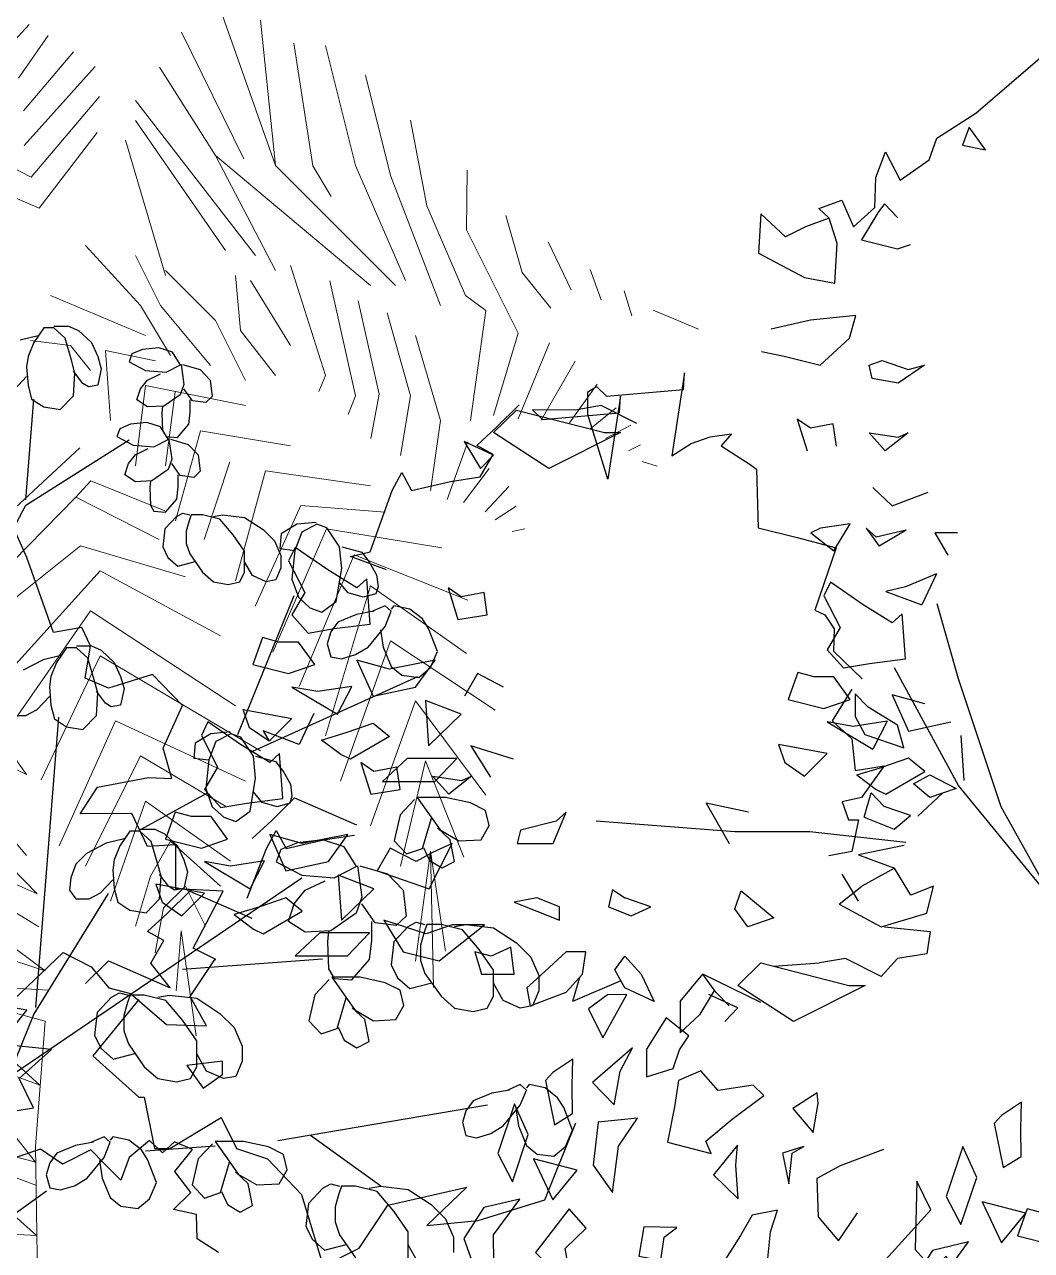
# Model space of a CAD drawing. Header units: metres. Extents: x 10 to 239, y 2 to 253.
# Drawn here: x 98.152 to 101.917, y 177.493 to 182.075 of the extents above; entities that cross this region are included whole.
import ezdxf

# ---------------------------------------------------------------- set-up
doc = ezdxf.new("R2010")
doc.units = ezdxf.units.M
doc.header["$MEASUREMENT"] = 0
doc.layers.add('1lianas', color=9, linetype='Continuous')
doc.layers.add('bloques ARBOLES', color=7, linetype='Continuous', true_color=0xb8d897)

# ---------------------------------------------------------------- blocks, each defined once
blk = doc.blocks.new('arbolote')
at = {"layer": 'bloques ARBOLES'}
for points in [[(3.5632, 5.7336), (3.4838, 5.785), (3.4814, 5.8759), (3.3952, 5.8939), (3.4603, 5.9583), (3.4, 6.036), (3.4666, 6.1181), (3.3993, 6.1476), (3.354, 6.1065), (3.3051, 6.1524), (3.2301, 6.0889), (3.1982, 6.0039), (3.1375, 6.0647), (3.0861, 6.1177), (2.98, 6.0638), (2.898, 6.1194), (2.7474, 6.0691)], [(2.7024, 6.2471), (2.872, 6.2749), (2.8183, 6.3839), (2.9388, 6.4924), (2.7453, 6.5124), (2.8464, 6.6395), (2.7708, 6.6527), (2.9828, 6.8553), (2.9828, 6.8553), (3.0869, 6.8019), (3.1531, 6.7227), (3.235, 6.702), (3.3689, 6.5863), (3.5188, 6.5809), (3.4582, 6.6905), (3.5493, 6.8293), (3.5533, 6.829), (3.4691, 6.8708), (3.5814, 7.0846), (3.4038, 7.0923), (3.4035, 7.2567), (3.2985, 7.2514), (3.239, 7.3749), (3.0466, 7.3729), (3.1106, 7.4722), (3.3019, 7.5091), (3.3892, 7.5049), (3.3568, 7.6191), (3.4287, 7.7775), (3.3168, 7.8943), (3.1522, 7.8422), (3.0647, 7.8803), (3.0847, 8.0011), (3.0525, 8.0695), (2.9463, 8.0504), (2.847, 8.3306), (2.7857, 8.4681)]]:
    blk.add_lwpolyline(points, dxfattribs=at)
blk = doc.blocks.new('A$C3F3B40B0')
at = {"layer": 'bloques ARBOLES'}
for p, q in [((1262.5, 1905.7), (1247.7, 1883.7)), ((1277.4, 1905.7), (1262.5, 1905.7)), ((1277.4, 1908.3), (1299.6, 1908.3)), ((1294.3, 1890.2), (1277.4, 1905.7)), ((1299.6, 1908.3), (1314.4, 1901.8)), ((1314.4, 1901.8), (1333.5, 1883.7)), ((1254.1, 1894), (1227.6, 1887.6)), ((1247.7, 1883.7), (1239.3, 1863)), ((1303.8, 1857.8), (1294.3, 1890.2)), ((1333.5, 1883.7), (1343, 1863)), ((1239.3, 1863), (1237.1, 1847.5)), ((1343, 1863), (1348.3, 1844.9)), ((1393.8, 1866.9), (1389.6, 1855.3)), ((1409.7, 1873.4), (1393.8, 1866.9)), ((1434.1, 1875.9), (1409.7, 1873.4)), ((1454.2, 1869.5), (1434.1, 1875.9)), ((1465.8, 1851.4), (1454.2, 1869.5)), ((1237.1, 1847.5), (1239.3, 1820.4)), ((1309.1, 1838.5), (1303.8, 1857.8)), ((1348.3, 1844.9), (1343, 1820.4)), ((1389.6, 1855.3), (1413.9, 1842.3)), ((1413.9, 1842.3), (1444.6, 1839.7)), ((1444.6, 1839.7), (1466.9, 1851.4)), ((1466.9, 1851.4), (1471.1, 1821.6)), ((1469, 1851.4), (1495.5, 1843.6)), ((1495.5, 1843.6), (1510.3, 1828.1)), ((1219.1, 1813.9), (1237.1, 1833.3)), ((1320.8, 1822.9), (1307, 1841)), ((1307, 1804.8), (1309.1, 1838.5)), ((1406.5, 1815.2), (1417.1, 1828.1)), ((1417.1, 1828.1), (1436.2, 1837.2)), ((1510.3, 1828.1), (1513.5, 1803.5)), ((1239.3, 1820.4), (1244.5, 1799.7)), ((1329.2, 1817.8), (1320.8, 1822.9)), ((1343, 1820.4), (1329.2, 1817.8)), ((1401.2, 1798.4), (1406.5, 1815.2)), ((1465.8, 1806.1), (1441.5, 1789.3)), ((1471.1, 1821.6), (1465.8, 1806.1)), ((1483.8, 1797.1), (1471.1, 1815.2)), ((1236.1, 1649.7), (1247.7, 1799.7)), ((1244.5, 1799.7), (1262.5, 1788)), ((1262.5, 1788), (1286.9, 1784.2)), ((1286.9, 1784.2), (1307, 1804.8)), ((1417.1, 1788), (1401.2, 1798.4)), ((1441.5, 1789.3), (1417.1, 1788)), ((1439.4, 1789.3), (1438.3, 1779)), ((1480.6, 1780.3), (1480.6, 1798.4)), ((1503.9, 1794.5), (1483.8, 1797.1)), ((1513.5, 1803.5), (1503.9, 1794.5)), ((1438.3, 1779), (1439.4, 1753.1)), ((1478.5, 1762.2), (1480.6, 1780.3)), ((1375.8, 1755.7), (1371.6, 1744.1)), ((1391.7, 1762.2), (1375.8, 1755.7)), ((1416.1, 1764.8), (1391.7, 1762.2)), ((1436.2, 1758.3), (1416.1, 1764.8)), ((1447.8, 1740.2), (1436.2, 1758.3)), ((1439.4, 1753.1), (1444.6, 1744.1)), ((1461.6, 1742.8), (1478.5, 1762.2)), ((1236.1, 1641.9), (1389.6, 1738.9)), ((1371.6, 1744.1), (1395.9, 1731.1)), ((1426.6, 1728.6), (1448.9, 1740.2)), ((1444.6, 1744.1), (1461.6, 1742.8)), ((1448.9, 1740.2), (1453.1, 1710.5)), ((1451, 1740.2), (1477.5, 1732.4)), ((1388.5, 1704), (1399.1, 1716.9)), ((1395.9, 1731.1), (1426.6, 1728.6)), ((1399.1, 1716.9), (1418.2, 1726)), ((1477.5, 1732.4), (1492.3, 1716.9)), ((1492.3, 1716.9), (1495.5, 1692.4)), ((1383.2, 1687.2), (1388.5, 1704)), ((1453.1, 1710.5), (1447.8, 1694.9)), ((1465.8, 1685.9), (1453.1, 1704)), ((1399.1, 1676.8), (1383.2, 1687.2)), ((1423.5, 1678.1), (1399.1, 1676.8)), ((1421.4, 1678.1), (1420.3, 1667.8)), ((1447.8, 1694.9), (1423.5, 1678.1)), ((1462.6, 1669.1), (1462.6, 1687.2)), ((1485.9, 1683.3), (1465.8, 1685.9)), ((1495.5, 1692.4), (1485.9, 1683.3)), ((1420.3, 1667.8), (1421.4, 1641.9)), ((1460.5, 1651), (1462.6, 1669.1)), ((1100.6, 1387.2), (1236.1, 1641.9)), ((1421.4, 1641.9), (1426.6, 1632.9)), ((1443.6, 1631.6), (1460.5, 1651)), ((1426.6, 1632.9), (1443.6, 1631.6)), ((1460, 1625), (1443, 1606.9)), ((1460, 1625), (1469.5, 1630.1)), ((1469.5, 1630.1), (1480.1, 1627.6)), ((1482.2, 1627.6), (1479, 1618.5)), ((1499.1, 1627.6), (1482.2, 1627.6)), ((1524.6, 1621.1), (1499.1, 1627.6)), ((1515, 1625), (1528.8, 1627.6)), ((1528.8, 1627.6), (1561.6, 1623.7)), ((1561.6, 1623.7), (1589.1, 1605.6)), ((1443, 1606.9), (1439.9, 1579.7)), ((1479, 1618.5), (1474.8, 1603)), ((1544.7, 1597.8), (1524.6, 1621.1)), ((1589.1, 1605.6), (1606.1, 1588.8)), ((1639.5, 1613.5), (1616.2, 1599.3)), ((1668, 1616.1), (1639.5, 1613.5)), ((1669.1, 1613.5), (1646.9, 1601.9)), ((1683.9, 1608.3), (1669.1, 1613.5)), ((1703, 1579.9), (1683.9, 1608.3)), ((1474.8, 1603), (1474.8, 1584.9)), ((1561.6, 1573.3), (1544.7, 1597.8)), ((1606.1, 1588.8), (1615.6, 1566.8)), ((1616.2, 1599.3), (1614, 1577.3)), ((1646.9, 1601.9), (1636.3, 1574.7)), ((1439.9, 1579.7), (1447.3, 1564.2)), ((1474.8, 1584.9), (1480.1, 1569.4)), ((1480.1, 1569.4), (1499.1, 1542.2)), ((1561.6, 1542.2), (1561.6, 1573.3)), ((1614, 1577.3), (1636.3, 1574.7)), ((1636.3, 1574.7), (1632, 1532)), ((1706.2, 1547.6), (1703, 1579.9)), ((1706.2, 1579.9), (1735.8, 1572.1)), ((1735.8, 1572.1), (1747.4, 1556.6)), ((1447.3, 1564.2), (1462.1, 1551.3)), ((1462.1, 1551.3), (1488, 1558.1)), ((1573.3, 1537.1), (1561.6, 1557.7)), ((1615.6, 1566.8), (1615.6, 1548.7)), ((1747.4, 1556.6), (1758, 1538.5)), ((1499.1, 1542.2), (1515, 1528)), ((1554.2, 1528), (1561.6, 1542.2)), ((1593.4, 1528), (1573.3, 1537.1)), ((1615.6, 1548.7), (1608.2, 1530.6)), ((1632, 1532), (1641.6, 1504.9)), ((1697.7, 1498.4), (1706.2, 1547.6)), ((1758, 1538.5), (1760.2, 1520.4)), ((1515, 1528), (1537.3, 1524.1)), ((1537.3, 1524.1), (1554.2, 1528)), ((1608.2, 1530.6), (1593.4, 1528)), ((1715.7, 1511.4), (1703, 1526.9)), ((1760.2, 1520.4), (1757, 1510.1)), ((1551.6, 1300.6), (1635.2, 1507.5)), ((1641.6, 1504.9), (1658.5, 1489.4)), ((1676.5, 1482.9), (1697.7, 1498.4)), ((1737.9, 1504.9), (1715.7, 1511.4)), ((1757, 1510.1), (1737.9, 1504.9)), ((1658.5, 1489.4), (1676.5, 1482.9)), ((1728.1, 1479.4), (1700.3, 1468)), ((1754.6, 1484.2), (1728.1, 1479.4)), ((1770.5, 1492.3), (1751.9, 1484.2)), ((1779.7, 1484.2), (1770.5, 1492.3)), ((1770.5, 1461.6), (1779.7, 1484.2)), ((1783.7, 1492.3), (1779.7, 1487.4)), ((1807.5, 1487.4), (1783.7, 1492.3)), ((1826.1, 1472.9), (1807.5, 1487.4)), ((1700.3, 1468), (1689.7, 1453.5)), ((1745.3, 1430.9), (1770.5, 1461.6)), ((1835.3, 1458.4), (1826.1, 1472.9)), ((1689.7, 1453.5), (1684.5, 1435.7)), ((1763.9, 1456.7), (1767.8, 1430.9)), ((1848.6, 1424.4), (1835.3, 1458.4)), ((1296.4, 1429.9), (1281.6, 1407.9)), ((1311.2, 1429.9), (1296.4, 1429.9)), ((1311.2, 1432.5), (1333.5, 1432.5)), ((1328.2, 1414.4), (1311.2, 1429.9)), ((1333.5, 1432.5), (1348.3, 1426)), ((1348.3, 1426), (1367.4, 1407.9)), ((1684.5, 1435.7), (1689.7, 1416.3)), ((1726.8, 1419.6), (1745.3, 1430.9)), ((1767.8, 1430.9), (1779.7, 1401.8)), ((1838, 1400.2), (1848.6, 1424.4)), ((1261.5, 1411.8), (1231.8, 1396.3)), ((1288, 1418.3), (1261.5, 1411.8)), ((1281.6, 1407.9), (1273.1, 1387.2)), ((1337.7, 1382.1), (1328.2, 1414.4)), ((1367.4, 1407.9), (1376.9, 1387.2)), ((1689.7, 1416.3), (1705.6, 1413.1)), ((1705.6, 1413.1), (1726.8, 1419.6)), ((1273.1, 1387.2), (1271, 1371.7)), ((1376.9, 1387.2), (1382.2, 1369.1)), ((1573.8, 1276.1), (1819.4, 1387.2)), ((1779.7, 1401.8), (1795.6, 1388.9)), ((1795.6, 1388.9), (1820.8, 1385.6)), ((1820.8, 1385.6), (1838, 1400.2)), ((1271, 1371.7), (1273.1, 1344.6)), ((1343, 1362.7), (1337.7, 1382.1)), ((1382.2, 1369.1), (1376.9, 1344.6)), ((1253, 1338.1), (1271, 1357.5)), ((1354.7, 1347.2), (1340.9, 1365.3)), ((1340.9, 1329.1), (1343, 1362.7)), ((1236.1, 1329.1), (1253, 1338.1)), ((1273.1, 1344.6), (1278.4, 1323.9)), ((1363.1, 1342), (1354.7, 1347.2)), ((1376.9, 1344.6), (1363.1, 1342)), ((1216, 1329.1), (1236.1, 1329.1)), ((1250.9, 894.7), (1284.8, 1326.5)), ((1278.4, 1323.9), (1296.4, 1312.3)), ((1320.8, 1308.4), (1340.9, 1329.1)), ((1296.4, 1312.3), (1320.8, 1308.4)), ((1511.3, 1301.9), (1488.1, 1287.7)), ((1539.9, 1304.5), (1511.3, 1301.9)), ((1541, 1301.9), (1518.8, 1290.3)), ((1555.8, 1296.7), (1541, 1301.9)), ((1574.9, 1268.3), (1555.8, 1296.7)), ((1488.1, 1287.7), (1485.9, 1265.7)), ((1518.8, 1290.3), (1508.2, 1263.1)), ((1485.9, 1265.7), (1508.2, 1263.1)), ((1508.2, 1263.1), (1503.9, 1220.5)), ((1578, 1236), (1574.9, 1268.3)), ((1578, 1268.3), (1607.7, 1260.5)), ((1607.7, 1260.5), (1619.3, 1245)), ((1619.3, 1245), (1629.9, 1226.9)), ((1569.6, 1186.9), (1578, 1236)), ((1629.9, 1226.9), (1632, 1208.8)), ((1407.6, 1159.7), (1506.1, 1214)), ((1503.9, 1220.5), (1513.5, 1193.3)), ((1587.6, 1199.8), (1574.9, 1215.3)), ((1632, 1208.8), (1628.9, 1198.5)), ((1814.4, 1204), (1793.2, 1181.4)), ((1818.4, 1207.2), (1836.9, 1181.4)), ((1860.7, 1207.2), (1818.4, 1207.2)), ((1897.8, 1199.1), (1860.7, 1207.2)), ((1513.5, 1193.3), (1530.4, 1177.8)), ((1548.4, 1171.3), (1569.6, 1186.9)), ((1609.8, 1193.3), (1587.6, 1199.8)), ((1628.9, 1198.5), (1609.8, 1193.3)), ((1920.3, 1187.8), (1897.8, 1199.1)), ((1925.6, 1165.2), (1920.3, 1187.8)), ((1530.4, 1177.8), (1548.4, 1171.3)), ((1793.2, 1181.4), (1784, 1142.6)), ((1826.3, 1131.3), (1839.6, 1176.5)), ((1836.9, 1181.4), (1852.8, 1158.7)), ((1390.7, 1157.1), (1375.8, 1135.1)), ((1405.5, 1157.1), (1390.7, 1157.1)), ((1405.5, 1159.7), (1427.7, 1159.7)), ((1422.4, 1141.6), (1405.5, 1157.1)), ((1427.7, 1159.7), (1442.5, 1153.2)), ((1442.5, 1153.2), (1461.6, 1135.1)), ((1867.3, 1144.2), (1848.8, 1162)), ((1852.8, 1158.7), (1880.6, 1142.6)), ((1913.7, 1144.2), (1925.6, 1165.2)), ((1355.7, 1139), (1326.1, 1123.5)), ((1382.2, 1145.5), (1355.7, 1139)), ((1375.8, 1135.1), (1367.4, 1114.5)), ((1431.9, 1109.3), (1422.4, 1141.6)), ((1461.6, 1135.1), (1471.1, 1114.5)), ((1640.1, 1139.8), (1615.3, 1129.7)), ((1678.2, 1143.9), (1640.1, 1139.8)), ((1709.6, 1133.8), (1678.2, 1143.9)), ((1727.8, 1105.5), (1709.6, 1133.8)), ((1784, 1142.6), (1802.5, 1123.2)), ((1802.5, 1123.2), (1826.3, 1131.3)), ((1827.6, 1132.9), (1836.9, 1113.5)), ((1874, 1111.9), (1867.3, 1144.2)), ((1880.6, 1142.6), (1913.7, 1144.2)), ((1326.1, 1123.5), (1310.2, 1108)), ((1367.4, 1114.5), (1365.2, 1098.9)), ((1471.1, 1114.5), (1476.4, 1096.4)), ((1615.3, 1129.7), (1608.7, 1111.5)), ((1836.9, 1113.5), (1855.4, 1102.2)), ((1310.2, 1108), (1302.8, 1087.3)), ((1365.2, 1098.9), (1367.4, 1071.8)), ((1437.2, 1089.9), (1431.9, 1109.3)), ((1476.4, 1096.4), (1471.1, 1071.8)), ((1608.7, 1111.5), (1646.7, 1091.3)), ((1694.7, 1087.3), (1729.4, 1105.5)), ((1729.4, 1105.5), (1736.1, 1059)), ((1732.8, 1105.5), (1774.1, 1093.4)), ((1855.4, 1102.2), (1874, 1111.9)), ((1205.4, 787.4), (1646.9, 1087.3)), ((1302.8, 1087.3), (1300.7, 1069.2)), ((1347.2, 1065.3), (1365.2, 1084.7)), ((1448.9, 1074.4), (1435.1, 1092.5)), ((1435.1, 1056.3), (1437.2, 1089.9)), ((1646.7, 1091.3), (1694.7, 1087.3)), ((1651.7, 1069.1), (1681.5, 1083.3)), ((1774.1, 1093.4), (1797.3, 1069.1)), ((1247.7, 884.3), (1358.9, 1064)), ((1300.7, 1069.2), (1310.2, 1056.3)), ((1330.3, 1056.3), (1347.2, 1065.3)), ((1367.4, 1071.8), (1372.7, 1051.1)), ((1457.4, 1069.2), (1448.9, 1074.4)), ((1471.1, 1071.8), (1457.4, 1069.2)), ((1635.2, 1048.9), (1651.7, 1069.1)), ((1736.1, 1059), (1727.8, 1034.8)), ((1797.3, 1069.1), (1802.2, 1030.7)), ((1310.2, 1056.3), (1330.3, 1056.3)), ((1372.7, 1051.1), (1390.7, 1039.5)), ((1415, 1035.6), (1435.1, 1056.3)), ((1626.9, 1022.7), (1635.2, 1048.9)), ((1755.9, 1020.6), (1736.1, 1048.9)), ((1390.7, 1039.5), (1415, 1035.6)), ((1651.7, 1006.5), (1626.9, 1022.7)), ((1727.8, 1034.8), (1689.7, 1008.5)), ((1751, 994.4), (1751, 1022.7)), ((1802.2, 1030.7), (1787.3, 1016.6)), ((1804.9, 1014.9), (1816.8, 1021.4)), ((1816.8, 1021.4), (1830, 1018.1)), ((1689.7, 1008.5), (1651.7, 1006.5)), ((1686.4, 1008.5), (1684.8, 992.4)), ((1787.3, 1016.6), (1755.9, 1020.6)), ((1804.9, 1014.9), (1783.7, 992.3)), ((1828.7, 1006.8), (1823.4, 987.4)), ((1832.7, 1018.1), (1828.7, 1006.8)), ((1853.9, 1018.1), (1832.7, 1018.1)), ((1885.6, 1010.1), (1853.9, 1018.1)), ((1873.7, 1014.9), (1890.9, 1018.1)), ((1910.8, 981), (1885.6, 1010.1)), ((1890.9, 1018.1), (1931.9, 1013.3)), ((1931.9, 1013.3), (1966.3, 990.7)), ((1684.8, 992.4), (1686.4, 952)), ((1747.6, 966.1), (1751, 994.4)), ((1783.7, 992.3), (1779.7, 958.3)), ((1823.4, 987.4), (1823.4, 964.8)), ((1966.3, 990.7), (1987.5, 969.6)), ((1469, 951.5), (1677.6, 967.1)), ((1931.9, 950.3), (1910.8, 981)), ((1987.5, 969.6), (1999.4, 942.2)), ((1686.4, 952), (1694.7, 937.8)), ((1721.2, 935.8), (1747.6, 966.1)), ((1779.7, 958.3), (1789, 938.9)), ((1823.4, 964.8), (1830, 945.4)), ((1931.9, 911.5), (1931.9, 950.3)), ((1687.4, 936.4), (1666.2, 913.7)), ((1691.3, 939.6), (1709.9, 913.7)), ((1733.7, 939.6), (1691.3, 939.6)), ((1694.7, 937.8), (1721.2, 935.8)), ((1770.7, 931.5), (1733.7, 939.6)), ((1793.2, 920.2), (1770.7, 931.5)), ((1789, 938.9), (1807.5, 922.8)), ((1807.5, 922.8), (1840, 931.3)), ((1830, 945.4), (1853.9, 911.5)), ((1946.5, 905), (1931.9, 930.9)), ((1999.4, 942.2), (1999.4, 919.6)), ((1363.4, 910), (1375.3, 916.4)), ((1375.3, 916.4), (1388.5, 913.2)), ((1391.1, 913.2), (1387.2, 901.9)), ((1412.3, 913.2), (1391.1, 913.2)), ((1444.1, 905.1), (1412.3, 913.2)), ((1432.2, 910), (1449.4, 913.2)), ((1449.4, 913.2), (1490.4, 908.4)), ((1666.2, 913.7), (1656.9, 874.9)), ((1709.9, 913.7), (1725.7, 891.1)), ((1798.5, 897.6), (1793.2, 920.2)), ((1999.4, 919.6), (1990.2, 896.9)), ((1363.4, 910), (1342.2, 887.3)), ((1387.2, 901.9), (1381.9, 882.5)), ((1469.2, 876), (1444.1, 905.1)), ((1490.4, 908.4), (1524.8, 885.7)), ((1699.3, 863.6), (1712.5, 908.9)), ((1740.3, 876.6), (1721.8, 894.3)), ((1786.6, 876.6), (1798.5, 897.6)), ((1853.9, 911.5), (1873.7, 893.7)), ((1873.7, 893.7), (1901.5, 888.8)), ((1901.5, 888.8), (1922.7, 893.7)), ((1922.7, 893.7), (1931.9, 911.5)), ((1971.6, 893.7), (1946.5, 905)), ((1990.2, 896.9), (1971.6, 893.7)), ((1193.6, 751.7), (1247.7, 884.3)), ((1342.2, 887.3), (1338.2, 853.4)), ((1381.9, 882.5), (1381.9, 859.9)), ((1490.4, 845.3), (1469.2, 876)), ((1524.8, 885.7), (1546, 864.7)), ((1725.7, 891.1), (1753.5, 874.9)), ((1746.9, 844.2), (1740.3, 876.6)), ((1753.5, 874.9), (1786.6, 876.6)), ((1381.9, 859.9), (1388.5, 840.5)), ((1546, 864.7), (1557.9, 837.2)), ((1656.9, 874.9), (1675.5, 855.6)), ((1675.5, 855.6), (1699.3, 863.6)), ((1700.6, 865.3), (1709.9, 845.9)), ((1338.2, 853.4), (1347.5, 834)), ((1388.5, 840.5), (1412.3, 806.5)), ((1490.4, 806.5), (1490.4, 845.3)), ((1709.9, 845.9), (1728.4, 834.5)), ((1728.4, 834.5), (1746.9, 844.2)), ((1347.5, 834), (1366, 817.9)), ((1366, 817.9), (1398.4, 826.3)), ((1505, 800.1), (1490.4, 825.9)), ((1557.9, 837.2), (1557.9, 814.6)), ((1412.3, 806.5), (1432.2, 788.8)), ((1481.1, 788.8), (1490.4, 806.5)), ((1557.9, 814.6), (1548.6, 792)), ((1432.2, 788.8), (1460, 783.9)), ((1460, 783.9), (1481.1, 788.8)), ((1530.1, 788.8), (1505, 800.1)), ((1548.6, 792), (1530.1, 788.8)), ((1929.3, 767), (1901.5, 755.7)), ((1955.8, 771.8), (1929.3, 767)), ((1971.6, 779.9), (1953.1, 771.8)), ((1980.9, 771.8), (1971.6, 779.9)), ((1971.6, 749.2), (1980.9, 771.8)), ((1984.9, 779.9), (1980.9, 775.1)), ((2008.7, 775.1), (1984.9, 779.9)), ((2027.2, 760.5), (2008.7, 775.1)), ((1610.9, 696.9), (1923.2, 749.9)), ((1901.5, 755.7), (1890.9, 741.1)), ((1946.5, 718.5), (1971.6, 749.2)), ((2036.5, 746), (2027.2, 760.5)), ((1890.9, 741.1), (1885.6, 723.4)), ((1965, 744.4), (1969, 718.5)), ((2049.7, 712), (2036.5, 746)), ((1885.6, 723.4), (1890.9, 704)), ((1928, 707.2), (1946.5, 718.5)), ((1969, 718.5), (1980.9, 689.4)), ((2039.1, 687.8), (2049.7, 712)), ((1336.4, 694.3), (1309.9, 689.4)), ((1352.3, 702.3), (1333.7, 694.3)), ((1361.5, 694.3), (1352.3, 702.3)), ((1352.3, 671.6), (1361.5, 694.3)), ((1365.5, 702.3), (1361.5, 697.5)), ((1389.3, 697.5), (1365.5, 702.3)), ((1407.9, 683), (1389.3, 697.5)), ((1517.7, 695.2), (1536.2, 669.4)), ((1560.1, 695.2), (1517.7, 695.2)), ((1597.1, 687.2), (1560.1, 695.2)), ((1659.6, 704.6), (1764.4, 629.6)), ((1890.9, 704), (1906.8, 700.7)), ((1906.8, 700.7), (1928, 707.2)), ((1282.1, 678.1), (1271.5, 663.6)), ((1309.9, 689.4), (1282.1, 678.1)), ((1417.1, 668.4), (1407.9, 683)), ((1413.9, 681.3), (1517.7, 689.1)), ((1513.7, 692), (1492.6, 669.4)), ((1619.6, 675.8), (1597.1, 687.2)), ((1624.9, 653.2), (1619.6, 675.8)), ((1980.9, 689.4), (1996.8, 676.5)), ((1996.8, 676.5), (2021.9, 673.3)), ((2021.9, 673.3), (2039.1, 687.8)), ((1271.5, 663.6), (1266.3, 645.8)), ((1327.1, 640.9), (1352.3, 671.6)), ((1345.7, 666.8), (1349.6, 640.9)), ((1430.4, 634.5), (1417.1, 668.4)), ((1492.6, 669.4), (1483.3, 630.6)), ((1525.6, 619.3), (1538.9, 664.5)), ((1536.2, 669.4), (1552.1, 646.8)), ((1266.3, 645.8), (1271.5, 626.4)), ((1308.6, 629.6), (1327.1, 640.9)), ((1349.6, 640.9), (1361.5, 611.8)), ((1566.7, 632.2), (1548.1, 650)), ((1552.1, 646.8), (1579.9, 630.6)), ((1613, 632.2), (1624.9, 653.2)), ((1087.9, 493.9), (1266.8, 621.9)), ((1271.5, 626.4), (1287.4, 623.2)), ((1287.4, 623.2), (1308.6, 629.6)), ((1419.8, 610.2), (1430.4, 634.5)), ((1483.3, 630.6), (1501.8, 611.2)), ((1527, 620.9), (1536.2, 601.5)), ((1573.3, 599.9), (1566.7, 632.2)), ((1579.9, 630.6), (1613, 632.2)), ((1677.8, 625.7), (1656.7, 603.1)), ((1677.8, 625.7), (1689.7, 632.2)), ((1689.7, 632.2), (1703, 629)), ((1705.6, 629), (1701.7, 617.7)), ((1726.8, 629), (1705.6, 629)), ((1758.6, 620.9), (1726.8, 629)), ((1746.7, 625.7), (1763.9, 629)), ((1783.7, 591.8), (1758.6, 620.9)), ((1763.9, 629), (1804.9, 624.1)), ((1804.9, 624.1), (1839.3, 601.5)), ((1361.5, 611.8), (1377.4, 598.9)), ((1402.6, 595.7), (1419.8, 610.2)), ((1501.8, 611.2), (1525.6, 619.3)), ((1656.7, 603.1), (1652.7, 569.2)), ((1701.7, 617.7), (1696.4, 598.3)), ((1377.4, 598.9), (1402.6, 595.7)), ((1536.2, 601.5), (1554.8, 590.2)), ((1554.8, 590.2), (1573.3, 599.9)), ((1696.4, 598.3), (1696.4, 575.6)), ((1804.9, 561.1), (1783.7, 591.8)), ((1839.3, 601.5), (1860.5, 580.5)), ((1652.7, 569.2), (1662, 549.8)), ((1696.4, 575.6), (1703, 556.3)), ((1860.5, 580.5), (1872.4, 553)), ((1662, 549.8), (1680.5, 533.6)), ((1703, 556.3), (1726.8, 522.3)), ((1804.9, 522.3), (1804.9, 561.1)), ((1872.4, 553), (1872.4, 530.4)), ((1680.5, 533.6), (1712.9, 542.1)), ((1819.4, 515.9), (1804.9, 541.7))]:
    blk.add_line(p, q, dxfattribs=at)
blk = doc.blocks.new('Palm2-e')
at = {"layer": 'bloques ARBOLES', "lineweight": 5}
for p, q in [((1.0062, 3.8414), (0.8005, 4.4221)), ((0.0176, 4.2938), (0.085, 4.3674)), ((1.0062, 3.8414), (0.9502, 4.3837)), ((0.1566, 4.3264), (0.0449, 4.1669)), ((0.8877, 3.8655), (0.6553, 4.3394)), ((0.0635, 4.0458), (0.2503, 4.2658)), ((1.1462, 3.8394), (1.0746, 4.2977)), ((1.193, 4.2899), (1.3057, 3.8414)), ((0.3317, 4.2112), (0.0667, 3.9162)), ((0.7816, 3.8785), (0.5726, 4.2085)), ((1.4365, 3.8036), (1.3428, 4.178)), ((-0.4707, 4.0842), (0.0928, 3.7971)), ((0.0928, 3.7971), (0.348, 4.0985)), ((0.4828, 4.0842), (0.9313, 3.5048)), ((0.8193, 3.5237), (0.4828, 4.0093)), ((1.5114, 4.0106), (1.572, 3.6903)), ((0.3395, 3.9638), (0.1227, 3.6819)), ((0.445, 3.9351), (0.5947, 3.4299)), ((0.1227, 3.6819), (-0.3398, 3.8785)), ((0.7816, 3.8785), (1.3617, 3.3921)), ((1.0062, 3.4488), (0.7816, 3.8785)), ((1.4554, 3.3921), (1.0062, 3.8414)), ((1.1462, 3.8394), (1.2139, 3.7255)), ((1.3057, 3.8414), (1.4925, 3.411)), ((1.6234, 3.3173), (1.4365, 3.8036)), ((1.4365, 3.8036), (1.4365, 3.8036)), ((1.7204, 3.6005), (1.7223, 3.8238)), ((1.572, 3.6903), (1.7171, 3.355)), ((1.8669, 3.6545), (1.9281, 3.441)), ((1.9137, 3.2144), (1.7204, 3.6005)), ((0.501, 3.3173), (0.2953, 3.5419)), ((2.0251, 3.5562), (2.1117, 3.3759)), ((0.5759, 3.3173), (0.4828, 3.5048)), ((0.7816, 3.2613), (0.5947, 3.4488)), ((1.193, 3.0556), (1.0622, 3.467)), ((1.9281, 3.441), (2.0361, 3.3075)), ((2.1833, 3.452), (2.2243, 3.3394)), ((0.8753, 3.2242), (0.8565, 3.4299)), ((1.0622, 3.1682), (0.9124, 3.411)), ((1.3057, 2.9807), (1.2087, 3.4097)), ((0.5199, 3.2053), (0.1644, 3.355)), ((1.7171, 3.355), (1.792, 3.299)), ((2.3102, 3.3726), (2.3389, 3.2789)), ((0.6136, 3.1304), (0.501, 3.3173)), ((0.7634, 3.0933), (0.5759, 3.3173)), ((1.3154, 3.3355), (1.3936, 2.9865)), ((1.792, 3.299), (1.7354, 2.8876)), ((2.4177, 3.2997), (2.5882, 3.2287)), ((0.8942, 3.0373), (0.7816, 3.2613)), ((1.5114, 2.9807), (1.4242, 3.2899)), ((1.0062, 3.0556), (0.8753, 3.2242)), ((1.9137, 3.2144), (1.8213, 2.9071)), ((0.0895, 3.1864), (0.2393, 3.1682)), ((0.2393, 3.1682), (0.3141, 3.0744)), ((1.6234, 2.8876), (1.5296, 3.2053)), ((1.9137, 2.8941), (2.0303, 3.178)), ((0.3701, 3.1493), (0.5576, 3.1115)), ((0.389, 2.8876), (0.3701, 3.1493)), ((2.126, 3.1096), (1.9997, 2.8895)), ((1.193, 3.0556), (1.1677, 2.9963)), ((0.5199, 3.0184), (0.4828, 2.719)), ((0.8942, 2.9436), (0.5199, 3.0184)), ((0.5947, 2.719), (0.6312, 2.995)), ((1.3057, 2.9807), (1.2777, 2.9104)), ((1.3936, 2.9865), (1.363, 2.8212)), ((1.4736, 2.7567), (1.5114, 2.9807)), ((1.5114, 2.9807), (1.5114, 2.9807)), ((2.1052, 2.8798), (2.2087, 3.0237)), ((2.1813, 2.8557), (2.2803, 2.9358)), ((1.5863, 2.6252), (1.6234, 2.8876)), ((0.7256, 2.8498), (0.6318, 2.5132)), ((1.0622, 2.7938), (0.7256, 2.8498)), ((2.2399, 2.8212), (2.3343, 2.87)), ((1.6475, 2.5927), (1.7256, 2.8082)), ((2.3265, 2.775), (2.3708, 2.7971)), ((-0.0026, 2.5295), (0.2744, 2.786)), ((0.8356, 2.7333), (0.7399, 2.4429)), ((1.805, 2.7092), (1.7093, 2.5816)), ((2.3773, 2.7352), (2.4333, 2.717)), ((0.2595, 2.6011), (0.3154, 2.663)), ((0.3154, 2.663), (0.5928, 2.551)), ((0.9691, 2.7001), (0.8565, 2.2886)), ((1.3617, 2.6441), (0.9691, 2.7001)), ((1.7907, 2.5471), (1.8786, 2.6408)), ((0.0228, 2.3602), (0.2595, 2.6011)), ((0.2595, 2.6011), (0.5713, 2.4429)), ((0.93, 2.1942), (1.1006, 2.5705)), ((1.1006, 2.5705), (1.4164, 2.5451)), ((1.8278, 2.5165), (1.9059, 2.5673)), ((0.9964, 2.0217), (1.1963, 2.4833)), ((1.1963, 2.4833), (1.6279, 2.4123)), ((1.8916, 2.4729), (1.9378, 2.4826)), ((0.277, 2.4195), (-0.0032, 2.1955)), ((0.277, 2.4195), (0.6696, 2.3043)), ((1.0941, 1.8941), (1.2998, 2.3856)), ((1.2998, 2.3856), (1.7256, 2.217)), ((0.3512, 2.3264), (-0.0124, 1.9247)), ((0.8005, 2.0829), (0.3512, 2.3264)), ((1.3617, 2.2704), (1.193, 1.7092)), ((1.7204, 2.0171), (1.3617, 2.2704)), ((0.015, 1.7463), (0.3141, 2.1766)), ((0.3141, 2.1766), (0.8565, 1.8212)), ((1.2497, 1.5406), (1.4365, 2.0647)), ((1.4365, 2.0647), (1.8278, 1.8056)), ((0.3512, 2.008), (0.1305, 1.5451)), ((0.9502, 1.6532), (0.3512, 2.008)), ((1.3617, 1.3726), (1.5296, 1.8401)), ((1.5296, 1.8401), (1.792, 1.4878)), ((0.1976, 1.2984), (0.4079, 1.7652)), ((0.4079, 1.7652), (0.8942, 1.5406)), ((0.0746, 1.5647), (-0.0488, 1.7398)), ((-0.0638, 1.6317), (0.0746, 1.5647)), ((0.2953, 1.2229), (0.501, 1.6343)), ((0.501, 1.6343), (0.8193, 1.4468)), ((1.4736, 1.2229), (1.5674, 1.6155)), ((1.5674, 1.6155), (1.7106, 1.2567)), ((-0.097, 1.4657), (0.0746, 1.2626)), ((0.389, 1.092), (0.5199, 1.4657)), ((0.5199, 1.4657), (0.8376, 1.2411)), ((-0.0599, 1.2977), (0.1149, 1.1194)), ((0.5387, 1.1851), (0.6136, 1.316)), ((0.6136, 1.316), (0.8005, 1.148)), ((1.5863, 1.2789), (1.5296, 0.8674)), ((1.5863, 1.2789), (1.6423, 0.9045)), ((1.5863, 1.2789), (1.5973, 0.7691)), ((-0.0781, 1.204), (0.1149, 1.1194)), ((0.4828, 0.9983), (0.5387, 1.1851)), ((0.6696, 1.148), (0.5869, 1.0673)), ((0.7445, 0.9983), (0.6696, 1.148)), ((-0.097, 1.1291), (0.1208, 0.9963)), ((0.5869, 1.0673), (0.5563, 0.898)), ((-0.0697, 0.9905), (0.1455, 0.8309)), ((0.654, 0.9807), (0.6351, 0.7561)), ((0.71, 0.5881), (0.654, 0.9807)), ((0.1455, 0.8309), (-0.0781, 0.9045)), ((0.1566, 0.7593), (-0.097, 0.7737)), ((-0.0599, 0.6988), (0.1455, 0.6428)), ((0.1084, 0.1753), (0.1455, 0.6428)), ((-0.1159, 0.6239), (0.1247, 0.4039)), ((-0.1159, 0.4931), (0.1247, 0.4039)), ((-0.1159, 0.4), (0.1084, 0.1168)), ((-0.1159, 0.1753), (0.1084, 0.1168)), ((0.1273, -1.0219), (0.1084, 0.1753)), ((-0.1133, 0.1135), (0.1104, 0.0302)), ((0.113, -0.1573), (-0.1159, 0.0445)), ((-0.1133, -0.1463), (0.113, -0.1573))]:
    blk.add_line(p, q, dxfattribs=at)
blk = doc.blocks.new('ARBOL22')
for points in [[(-0.8727, 1.8802), (-0.9147, 1.8648), (-0.9514, 1.8467), (-0.9966, 1.8891), (-1.0009, 1.8166), (-0.9162, 1.772), (-0.8607, 1.7616), (-0.8564, 1.8342), (-0.8711, 1.8808), (-0.8902, 1.8987), (-0.8481, 1.9141), (-0.8265, 1.8651), (-0.7874, 1.9008), (-0.7855, 1.956), (-0.7676, 2.0028), (-0.7407, 1.951), (-0.6872, 1.9884), (-0.6732, 2.028), (-0.6014, 2.0743), (-0.5401, 2.1264), (-0.466, 2.1903)], [(-0.7457, 1.8825), (-0.7695, 1.9074), (-0.7816, 1.8908), (-0.8115, 1.841), (-0.7457, 1.8245), (-0.7216, 1.8328)], [(-0.9956, 1.6358), (-0.9536, 1.6274), (-0.8878, 1.611), (-0.8339, 1.6606), (-0.8219, 1.7021), (-0.9057, 1.6938), (-0.9775, 1.6772)], [(-1.2247, 1.5036), (-1.2906, 1.5367), (-1.3385, 1.5283), (-1.4168, 1.5287), (-1.3982, 1.5111), (-1.2567, 1.5234), (-1.2549, 1.5541), (-1.2779, 1.4014), (-1.3149, 1.5203), (-1.3149, 1.5617), (-1.2991, 1.5715), (-1.2805, 1.5539), (-1.139, 1.5661), (-1.1372, 1.5969), (-1.1602, 1.4442), (-1.1249, 1.4669), (-1.0902, 1.4794), (-1.051, 1.4848), (-1.0696, 1.4628), (-1.0166, 1.4283), (-1.0047, 1.4198), (-1.0014, 1.312), (-0.93, 1.2938), (-0.8584, 1.2754), (-0.8972, 1.1604), (-0.8793, 1.1517), (-0.862, 1.1264), (-0.8629, 1.0851), (-0.8103, 1.0341)], [(-1.6854, 1.2344), (-1.7513, 1.2593), (-1.7154, 1.2677), (-1.6749, 1.3804), (-1.657, 1.4135), (-1.639, 1.3804), (-1.5672, 1.397), (-1.5132, 1.4053), (-1.4893, 1.4466), (-1.5193, 1.4633), (-1.4834, 1.4964), (-1.4414, 1.5379)], [(-0.9298, 1.5115), (-0.9116, 1.4535)], [(-0.9057, 1.495), (-0.9298, 1.5115)], [(-0.8637, 1.5033), (-0.9057, 1.495)], [(-0.8578, 1.4619), (-0.8637, 1.5033)], [(-0.768, 1.4535), (-0.7978, 1.4866)], [(-0.7978, 1.4866), (-0.744, 1.4784)], [(-0.726, 1.4866), (-0.768, 1.4535)], [(-0.744, 1.4784), (-0.726, 1.4866)], [(-0.7909, 1.3857), (-0.755, 1.3526)], [(-0.755, 1.3526), (-0.6891, 1.3775)], [(-0.8868, 1.3111), (-0.9047, 1.3029)], [(-0.8328, 1.3195), (-0.8868, 1.3111)], [(-0.8627, 1.2698), (-0.8328, 1.3195)], [(-0.8029, 1.3111), (-0.7789, 1.278)], [(-0.785, 1.2946), (-0.8029, 1.3111)], [(-0.7293, 1.3073), (-0.785, 1.2946)], [(-0.7293, 1.3073), (-0.7789, 1.278)], [(-0.9047, 1.3029), (-0.8627, 1.2698)], [(-0.6771, 1.3029), (-0.6532, 1.2615)], [(-0.6351, 1.3029), (-0.6771, 1.3029)], [(-0.6736, 1.2273), (-0.731, 1.2035)], [(-0.6736, 1.2273), (-0.701, 1.1703)], [(-0.8688, 1.2118), (-0.8807, 1.1869)], [(-0.8089, 1.1703), (-0.8688, 1.2118)], [(-0.731, 1.2035), (-0.7669, 1.1951)], [(-0.7669, 1.1951), (-0.701, 1.1703)], [(-0.8807, 1.1869), (-0.8509, 1.1289)], [(-0.1641, 0.5456), (-0.2597, 0.6221), (-0.4563, 0.6221), (-0.5546, 0.7989), (-0.6332, 1.0346), (-0.6725, 1.1721)], [(-0.755, 1.1372), (-0.8089, 1.1703)], [(-0.7371, 1.1538), (-0.755, 1.1372)], [(-0.731, 1.0709), (-0.7371, 1.1538)], [(-0.8509, 1.1289), (-0.8748, 1.0876)], [(-0.8748, 1.0876), (-0.8448, 1.0543)], [(-0.8448, 1.0543), (-0.7968, 1.0627)], [(-0.7968, 1.0627), (-0.731, 1.0709)], [(-1.4698, 1.0192), (-1.5178, 1.044), (-1.5418, 1.0025)], [(-0.9286, 1.0461), (-0.9466, 0.9963)], [(-0.8986, 1.0378), (-0.9286, 1.0461)], [(-0.8627, 1.0378), (-0.8986, 1.0378)], [(-0.8328, 0.9963), (-0.8627, 1.0378)], [(-0.0985, 0.3784), (-0.2401, 0.5828), (-0.4563, 0.6221), (-0.6332, 0.8382), (-0.7511, 1.0543)], [(-0.8296, 1.0151), (-0.8655, 0.9571)], [(-0.9466, 0.9963), (-0.8807, 0.9799)], [(-0.8807, 0.9799), (-0.8328, 0.9963)], [(-0.7996, 0.982), (-0.8236, 1.0069)], [(-0.8236, 1.0069), (-0.8236, 0.9654)], [(-0.6951, 0.9881), (-0.755, 1.0047)], [(-0.755, 1.0047), (-0.725, 0.9384)], [(-1.8186, 0.9706), (-1.8459, 0.9136), (-1.9118, 0.9385), (-1.9012, 0.9198), (-1.9371, 0.9445), (-1.949, 0.9778), (-1.8592, 0.9612), (-1.9012, 0.9198)], [(-0.7457, 0.9489), (-0.7996, 0.982)], [(-0.8748, 0.955), (-0.7909, 0.9052)], [(-0.8268, 0.9468), (-0.8748, 0.955)], [(-0.8655, 0.9571), (-0.8296, 0.924)], [(-0.7646, 0.9563), (-0.8268, 0.9468)], [(-0.8236, 0.9654), (-0.8057, 0.9323)], [(-0.7646, 0.9563), (-0.7909, 0.9052)], [(-0.7337, 0.9074), (-0.7457, 0.9489)], [(-0.725, 0.9384), (-0.6471, 0.955)], [(-0.8296, 0.924), (-0.8236, 0.866)], [(-0.8057, 0.9323), (-0.7337, 0.9074)], [(-0.6292, 0.9301), (-0.6232, 0.8473)], [(-1.4519, 0.8866), (-1.5298, 0.9114), (-1.4939, 0.8535)], [(-0.8748, 0.897), (-0.9645, 0.9136)], [(-0.9645, 0.9136), (-0.9527, 0.8804)], [(-0.9527, 0.8804), (-0.9168, 0.8557)], [(-0.9168, 0.8557), (-0.8748, 0.897)], [(-0.725, 0.8888), (-0.773, 0.8721)], [(-0.6951, 0.8639), (-0.725, 0.8888)], [(-0.8236, 0.866), (-0.7698, 0.8743)], [(-0.8201, 0.8576), (-0.773, 0.8721)], [(-0.8201, 0.8576), (-0.785, 0.8308)], [(-0.7698, 0.8743), (-0.8116, 0.8163)], [(-0.7669, 0.8224), (-0.6951, 0.8639)], [(-0.7158, 0.8412), (-0.6858, 0.8578)], [(-0.6858, 0.8578), (-0.6378, 0.8329)], [(-0.6858, 0.8163), (-0.7158, 0.8412)], [(-1.932, 0.7409), (-1.8961, 0.774), (-1.8541, 0.8155), (-1.7403, 0.7657)], [(-0.8116, 0.8163), (-0.8475, 0.8081)], [(-0.8065, 0.7801), (-0.7937, 0.8247)], [(-0.7698, 0.7998), (-0.7937, 0.8247)], [(-0.785, 0.8308), (-0.7669, 0.8224)], [(-0.6626, 0.8239), (-0.7082, 0.7817)], [(-0.6378, 0.8329), (-0.6858, 0.8163)], [(-1.0973, 0.806), (-1.0553, 0.7314)], [(-1.0194, 0.7894), (-1.0973, 0.806)], [(-0.8475, 0.8081), (-0.8357, 0.775)], [(-0.7218, 0.7832), (-0.7698, 0.7998)], [(-0.7299, 0.7336), (-0.9068, 0.7533), (-1.0444, 0.7533), (-1.2999, 0.7729)], [(-0.8357, 0.775), (-0.8175, 0.775)], [(-0.8175, 0.775), (-0.8296, 0.717)], [(-0.8065, 0.7801), (-0.7517, 0.7583)], [(-0.7517, 0.7583), (-0.7218, 0.7832)], [(-1.9416, 0.6311), (-1.9057, 0.7222), (-1.8878, 0.7553)], [(-1.8878, 0.7553), (-1.8698, 0.7222)], [(-1.798, 0.7388), (-1.744, 0.7471)], [(-1.8698, 0.7222), (-1.798, 0.7388)], [(-0.7333, 0.7277), (-0.7753, 0.7194)], [(-0.8296, 0.717), (-0.8716, 0.7088)], [(-0.7753, 0.7194), (-0.8171, 0.711)], [(-0.8171, 0.711), (-0.7512, 0.6862)], [(-0.7512, 0.6862), (-0.8112, 0.6531)], [(-0.7212, 0.6366), (-0.7512, 0.6862)], [(-0.8175, 0.6259), (-0.8475, 0.6755)], [(-2.2385, 0.4745), (-2.1965, 0.516), (-2.0827, 0.4663), (-2.1185, 0.5118), (-2.0946, 0.5531), (-2.1246, 0.5697), (-2.0887, 0.6028), (-2.0467, 0.6443), (-1.9329, 0.5946)], [(-1.2693, 0.6474), (-1.277, 0.6155)], [(-1.2693, 0.6474), (-1.2471, 0.6321)], [(-1.1991, 0.6155), (-1.2471, 0.6321)], [(-1.0447, 0.6117), (-1.0327, 0.6448)], [(-1.0327, 0.6448), (-0.9729, 0.5951)], [(-0.853, 0.62), (-0.8112, 0.6531)], [(-0.6794, 0.6531), (-0.7212, 0.6366)], [(-0.6914, 0.6035), (-0.6794, 0.6531)], [(-1.277, 0.6155), (-1.235, 0.599)], [(-1.235, 0.599), (-1.1991, 0.6155)], [(-1.0208, 0.5786), (-1.0447, 0.6117)], [(-0.853, 0.62), (-0.7753, 0.5786)], [(-0.9729, 0.5951), (-1.0208, 0.5786)], [(-0.7753, 0.5786), (-0.6914, 0.6035)], [(-0.7692, 0.5786), (-0.6853, 0.5702)], [(-0.6853, 0.5702), (-0.6914, 0.5289)], [(-1.265, 0.4995), (-1.2471, 0.5244)], [(-1.2471, 0.5244), (-1.2171, 0.4913)], [(-0.8411, 0.5206), (-0.8891, 0.5122)], [(-0.7753, 0.4875), (-0.8411, 0.5206)], [(-0.7453, 0.5206), (-0.7753, 0.4875)], [(-0.6914, 0.5289), (-0.7453, 0.5206)], [(-1.2471, 0.4664), (-1.265, 0.4995)], [(-1.0388, 0.4709), (-0.9968, 0.5122)], [(-0.9968, 0.5122), (-0.8351, 0.4709)], [(-0.9729, 0.5061), (-0.8891, 0.5122)], [(-1.3302, 0.4853), (-1.3429, 0.4415)], [(-1.2541, 0.4794), (-1.3429, 0.4415)], [(-1.2171, 0.4913), (-1.1932, 0.4415)], [(-1.1453, 0.4415), (-1.1033, 0.4913)], [(-1.0794, 0.4582), (-1.1033, 0.4913)], [(-0.9969, 0.4397), (-1.1033, 0.4913)], [(-1.1932, 0.4415), (-1.2471, 0.4664)], [(-1.0824, 0.4613), (-1.1094, 0.4167)], [(-1.0388, 0.4296), (-1.0927, 0.4543)], [(-1.0553, 0.4333), (-1.0794, 0.4582)], [(-0.937, 0.4047), (-1.0388, 0.4709)], [(-0.8052, 0.4709), (-0.937, 0.4047)], [(-0.8351, 0.4709), (-0.8052, 0.4709)], [(-2.1403, 0.4452), (-2.2254, 0.3413), (-2.1403, 0.2657), (-2.1308, 0.2657), (-2.1119, 0.1713), (-2.0836, 0.1713), (-1.9891, 0.2279), (-1.9607, 0.1713), (-1.904, 0.1524), (-1.8413, 0.0868), (-1.8016, -0.0454), (-1.7355, -0.0123), (-1.6826, 0.067), (-1.5372, 0.1), (-1.611, 0.0296), (-1.5165, 0.039), (-1.3937, 0.0768), (-1.337, 0.2185)], [(-1.1453, 0.4415), (-1.1453, 0.3835)], [(-1.0627, 0.4047), (-1.0388, 0.4296)], [(-1.1453, 0.3835), (-1.1094, 0.4167)], [(-0.7711, 0.1694), (-0.8511, 0.1394), (-0.8939, 0.1159), (-0.8913, 0.0456), (-0.8538, 0.0013), (-0.819, 0.0529)], [(-0.7674, -0.0338), (-0.684, 0.0583), (-0.7099, 0.1113), (-0.7128, -0.0143), (-0.6812, -0.0501), (-0.6559, -0.027), (-0.636, -0.0716), (-0.61, -0.1246), (-0.656, -0.22), (-0.5811, -0.283), (-0.5555, -0.3106), (-0.5926, -0.3171), (-0.5997, -0.3904), (-0.6091, -0.4443)]]:
    blk.add_lwpolyline(points)
for points in [[(-0.6257, 2.0149), (-0.5839, 2.0067), (-0.6139, 2.0482)], [(-0.7739, 1.6192), (-0.726, 1.6026), (-0.696, 1.611), (-0.744, 1.5779), (-0.7919, 1.5861), (-0.7978, 1.611)], [(-1.2845, 1.4869), (-1.2547, 1.4869), (-1.3864, 1.4207), (-1.4882, 1.4869), (-1.4462, 1.5283)], [(-1.4882, 1.4456), (-1.5421, 1.4703), (-1.5121, 1.4207)], [(-1.8353, 1.1931), (-1.8592, 1.1518), (-1.8292, 1.1185), (-1.7813, 1.1269), (-1.7154, 1.1351), (-1.7215, 1.218), (-1.7395, 1.2013), (-1.7933, 1.2344), (-1.8533, 1.2759), (-1.8651, 1.2511)], [(-1.5057, 1.1931), (-1.5477, 1.1849), (-1.5718, 1.2013), (-1.5537, 1.1434), (-1.4998, 1.1518)], [(-1.9131, 1.1102), (-1.931, 1.0605), (-1.8651, 1.044), (-1.8172, 1.0605), (-1.8472, 1.102), (-1.8831, 1.102)], [(-1.6316, 1.0192), (-1.5957, 1.0689), (-1.6795, 1.0523), (-1.7395, 1.0689), (-1.7095, 1.0025)], [(-1.749, 1.0205), (-1.8113, 1.0109), (-1.8592, 1.0192), (-1.7754, 0.9694)], [(-1.6077, 0.9114), (-1.5477, 0.9694), (-1.6136, 0.9943)], [(-2.0256, 0.9302), (-1.9958, 0.8722), (-2.0197, 0.8309), (-1.9897, 0.7976), (-1.9418, 0.806), (-1.8759, 0.8143), (-1.882, 0.8971), (-1.9, 0.8805), (-1.9538, 0.9136), (-2.0138, 0.9551)], [(-1.6795, 0.9281), (-1.7513, 0.8866), (-1.7694, 0.895), (-1.8045, 0.9218), (-1.7574, 0.9363), (-1.7095, 0.9529)], [(-1.7323, 0.8805), (-1.7142, 0.8225), (-1.6603, 0.8309), (-1.6662, 0.8722), (-1.7082, 0.864)], [(-1.5962, 0.8459), (-1.5556, 0.8881), (-1.6471, 0.8881), (-1.6927, 0.8459)], [(-1.5465, 0.8474), (-1.5286, 0.8556), (-1.5706, 0.8225), (-1.6004, 0.8556)], [(-2.0915, 0.7397), (-2.0256, 0.7232), (-1.9777, 0.7397), (-2.0077, 0.7812), (-2.0436, 0.7812), (-2.0736, 0.7894)], [(-1.4447, 0.7314), (-1.3788, 0.7314), (-1.3549, 0.7894), (-1.3729, 0.7729), (-1.4388, 0.7563)], [(-1.87, 0.6817), (-1.7921, 0.6983), (-1.7562, 0.7481), (-1.84, 0.7314), (-1.9, 0.7481)], [(-1.6065, 0.6486), (-1.5645, 0.7314), (-1.6004, 0.7149), (-1.6303, 0.6983), (-1.6783, 0.7232), (-1.7023, 0.6817)], [(-1.9359, 0.6486), (-1.9095, 0.6996), (-1.9718, 0.6901), (-2.0197, 0.6983)], [(-2.0976, 0.6237), (-2.0617, 0.599), (-2.0197, 0.6403), (-2.1095, 0.657)], [(-1.7682, 0.5906), (-1.7082, 0.6486), (-1.7741, 0.6734)], [(-1.9299, 0.5741), (-1.9118, 0.5657), (-1.84, 0.6072), (-1.87, 0.6321), (-1.9179, 0.6155), (-1.965, 0.601)], [(-1.3668, 0.5906), (-1.3668, 0.6155), (-1.4088, 0.6321), (-1.4506, 0.6237)], [(-1.6903, 0.5906), (-1.6544, 0.5326), (-1.5885, 0.5161), (-1.5047, 0.5824), (-1.5645, 0.5824), (-1.6124, 0.5657)], [(-1.7567, 0.525), (-1.7162, 0.5672), (-1.8076, 0.5672), (-1.8532, 0.525)], [(-1.4926, 0.5244), (-1.5226, 0.5326), (-1.5106, 0.4913), (-1.4506, 0.4913), (-1.4567, 0.541)], [(-1.4208, 0.4333), (-1.3549, 0.4582), (-1.325, 0.4913), (-1.3189, 0.5326), (-1.3549, 0.5326), (-1.4088, 0.483), (-1.4268, 0.4664)], [(-1.3134, 0.4275), (-1.2876, 0.3745), (-1.2432, 0.4543), (-1.2786, 0.4537)], [(-1.1579, 0.3183), (-1.1465, 0.3523), (-1.1291, 0.3781), (-1.1706, 0.411), (-1.2072, 0.3538), (-1.2068, 0.3031)], [(-1.3065, 0.2925), (-1.2665, 0.2512), (-1.2557, 0.3133), (-1.2326, 0.3561)], [(-1.9866, 0.3318), (-2.0525, 0.3235), (-2.0225, 0.282), (-1.9866, 0.3069)], [(-1.3423, 0.3353), (-1.379, 0.3105), (-1.3927, 0.296), (-1.3762, 0.2148), (-1.3431, 0.2352), (-1.3436, 0.286)], [(-1.1685, 0.1828), (-1.0881, 0.1622), (-1.0981, 0.1846), (-1.0496, 0.2251), (-0.9911, 0.2687), (-1.0109, 0.2878), (-1.0754, 0.278), (-1.107, 0.3138), (-1.148, 0.296), (-1.1553, 0.2479)], [(-0.8933, 0.2737), (-0.9381, 0.2444), (-0.9005, 0.2002), (-0.8913, 0.2541)], [(-1.4245, 0.1967), (-1.4499, 0.2534), (-1.4807, 0.1619), (-1.4536, 0.1101)], [(-0.5175, 0.2564), (-0.5541, 0.2317), (-0.5678, 0.2172), (-0.5514, 0.1359), (-0.5182, 0.1564), (-0.5187, 0.2071)], [(-1.2236, 0.2267), (-1.2961, 0.2195), (-1.3051, 0.1403), (-1.2694, 0.0904), (-1.2585, 0.1752)], [(-1.0428, 0.1406), (-1.0394, 0.1773), (-1.0839, 0.1228), (-1.0386, 0.0787)], [(-0.957, 0.1623), (-0.945, 0.106), (-0.9393, 0.1628), (-0.918, 0.1746)], [(-0.6251, 0.1746), (-0.6558, 0.0831), (-0.6288, 0.0313), (-0.5996, 0.1179)], [(-1.4149, 0.152), (-1.379, 0.0767), (-1.3344, 0.1312)], [(-1.5061, 0.0626), (-1.5427, 0.0054), (-1.5066, -0.0952), (-1.4876, -0.0385), (-1.4881, 0.0122), (-1.4397, 0.0781)], [(-0.59, 0.0731), (-0.5542, -0.0022), (-0.5096, 0.0524)], [(-1.4114, -0.0198), (-1.3463, -0.086), (-1.3504, -0.0467), (-1.3567, -0.013), (-1.3178, 0.0245), (-1.3495, 0.0605)], [(-1.0126, 0.0485), (-1.034, 0.0113), (-1.0706, -0.0459), (-1.0407, -0.1127), (-1.0052, -0.1374), (-0.9863, -0.0553), (-0.9792, 0.0181), (-0.9659, 0.0579)], [(-0.5249, 0.0105), (-0.459, -0.006), (-0.411, 0.0105), (-0.441, 0.052), (-0.4769, 0.052), (-0.5069, 0.0602)], [(-1.1748, 0.0081), (-1.1515, 0.0256), (-1.2122, 0.0269), (-1.2214, -0.0268), (-1.1804, -0.0344)], [(-0.6812, -0.0163), (-0.7178, -0.0735), (-0.6818, -0.174), (-0.6627, -0.1174), (-0.6632, -0.0666), (-0.6148, -0.0007)]]:
    blk.add_lwpolyline(points, close=True)

msp = doc.modelspace()

# ---------------------------------------------------------------- block references
msp.add_blockref('arbolote', (95.31367, 171.75181))
at = {"layer": '1lianas', "color": 2, "xscale": 0.0025121894011627, "yscale": 0.0025121894011627, "zscale": 0.0025121894011627}
msp.add_blockref('A$C3F3B40B0', (95.05199, 176.15366), dxfattribs=at)
at = {"layer": 'bloques ARBOLES'}
msp.add_blockref('Palm2-e', (98.08423, 177.70688), dxfattribs=at)
at = {"layer": 'bloques ARBOLES', "xscale": 2.033276188942182, "yscale": 2.033276188942182, "zscale": 2.033276188942182}
msp.add_blockref('ARBOL22', (102.93181, 177.52636), dxfattribs=at)

doc.saveas('drawing.dxf')
